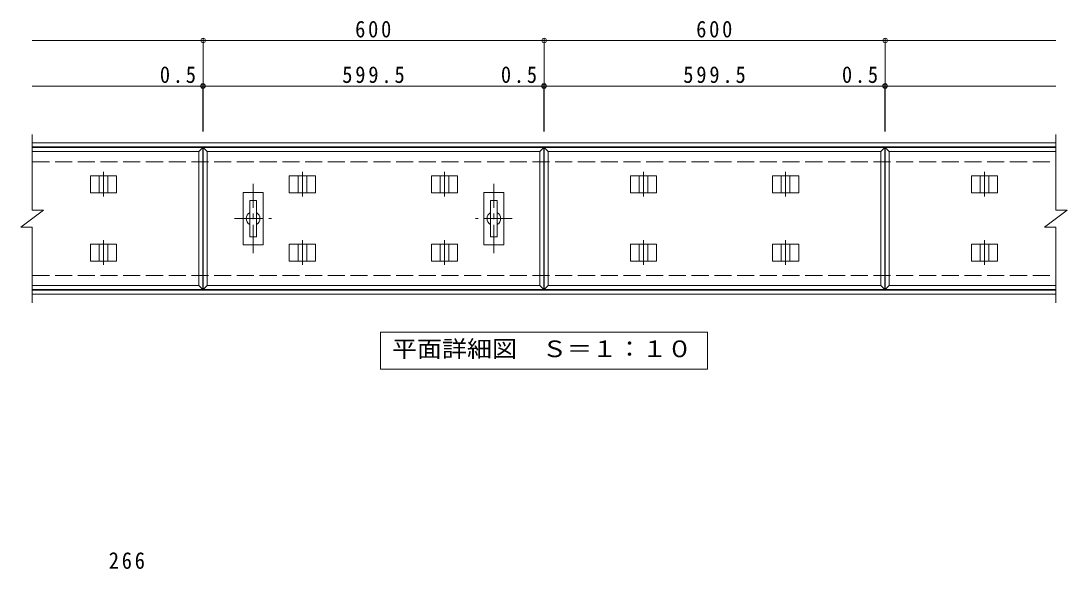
# Model space of a CAD drawing. Units: millimetres on the paper, enlarged 2 times, with parts at other scales. Extents: x -269 to 339, y -274 to 238.
# Drawn here: x -269.1 to 99, y 5.2 to 198 of the extents above; entities that cross this region are included whole.
import ezdxf
from ezdxf.enums import TextEntityAlignment as Align

# ---------------------------------------------------------------- set-up
doc = ezdxf.new("R2010")
doc.units = ezdxf.units.MM
doc.header["$LTSCALE"] = 2
doc.header["$PDMODE"] = 32
doc.header["$PDSIZE"] = 1.6
for name, pattern in [('CHAIN1', [8, 5, -1, 1, -1]), ('CHAIN2', [12, 9, -1, 1, -1]), ('DASHED3', [4, 3, -1])]:
    doc.linetypes.add(name, pattern=pattern)
for name, color, linetype, lineweight in [('C-1', 2, 'Continuous', 9), ('C-2', 3, 'Continuous', 9), ('C-4', 7, 'Continuous', 9), ('C-5', 2, 'Continuous', 9), ('C-A', 3, 'CHAIN1', 9), ('D-4', 7, 'Continuous', 9)]:
    doc.layers.add(name, color=color, linetype=linetype, lineweight=lineweight)
doc.styles.add('ＭＳ ゴシック', font='')
doc.styles.get('ＭＳ ゴシック').set_extended_font_data('MS Gothic')

msp = doc.modelspace()

# ---------------------------------------------------------------- linework, layer by layer
at = {"layer": 'C-1'}
for p, q in [((-265.05, 155.074), (95.05, 155.074)), ((-265.05, 153.674), (95.05, 153.674)), ((-265.05, 103.274), (95.05, 103.274)), ((-265.05, 101.874), (95.05, 101.874))]:
    msp.add_line(p, q, dxfattribs=at)
at = {"layer": 'C-1', "linetype": 'DASHED3'}
for p, q in [((-265.05, 148.474), (95.05, 148.474)), ((-265.05, 108.474), (95.05, 108.474))]:
    msp.add_line(p, q, dxfattribs=at)
at = {"layer": 'C-2'}
for p, q in [((-265.05, 158.074), (-265.05, 131.474)), ((95.05, 158.074), (95.05, 131.474)), ((-265.05, 153.474), (-205.05, 153.474)), ((-205.05, 153.474), (-206.45, 152.074)), ((-205.05, 153.474), (-205.05, 103.474)), ((-204.95, 153.474), (-203.55, 152.074)), ((-203.55, 152.074), (-86.45, 152.074)), ((-203.55, 104.874), (-203.55, 152.074)), ((-85.05, 153.474), (-86.45, 152.074)), ((-86.45, 152.074), (-86.45, 104.874)), ((-84.95, 153.474), (-83.55, 152.074)), ((34.95, 153.474), (33.55, 152.074)), ((33.55, 152.074), (33.55, 104.874)), ((35.05, 103.474), (35.05, 153.474)), ((35.05, 153.474), (95.05, 153.474)), ((35.05, 153.474), (36.45, 152.074)), ((36.45, 152.074), (95.05, 152.074)), ((36.45, 104.874), (36.45, 152.074)), ((-269.05, 125.474), (-261.05, 131.474)), ((-265.05, 131.474), (-261.05, 131.474)), ((91.05, 125.474), (99.05, 131.474)), ((95.05, 131.474), (99.05, 131.474)), ((-269.05, 125.474), (-265.05, 125.474)), ((-265.05, 125.474), (-265.05, 98.874)), ((-206.45, 104.874), (-265.05, 104.874)), ((-205.05, 103.474), (-265.05, 103.474)), ((-206.45, 104.874), (-205.05, 103.474)), ((-204.95, 103.474), (-203.55, 104.874)), ((-85.05, 103.474), (-204.95, 103.474)), ((-86.45, 104.874), (-203.55, 104.874)), ((-86.45, 104.874), (-85.05, 103.474)), ((-84.95, 103.474), (-83.55, 104.874)), ((34.95, 103.474), (-84.95, 103.474)), ((33.55, 104.874), (-83.55, 104.874)), ((33.55, 104.874), (34.95, 103.474)), ((35.05, 103.474), (36.45, 104.874)), ((95.05, 103.474), (35.05, 103.474)), ((95.05, 104.874), (36.45, 104.874))]:
    msp.add_line(p, q, dxfattribs=at)
for points in [[(-265.05, 152.074), (-206.45, 152.074), (-206.45, 104.874)], [(-204.95, 103.474), (-204.95, 153.474), (-85.05, 153.474), (-85.05, 103.474)], [(-84.95, 103.474), (-84.95, 153.474), (34.95, 153.474), (34.95, 103.474)], [(-83.55, 104.874), (-83.55, 152.074), (33.55, 152.074)], [(91.05, 125.474), (95.05, 125.474), (95.05, 98.874)]]:
    msp.add_lwpolyline(points, dxfattribs=at)
for points in [[(-183.85, 119.274), (-183.85, 137.674), (-190.85, 137.674), (-190.85, 119.274)], [(-99.15, 119.274), (-99.15, 137.674), (-106.15, 137.674), (-106.15, 119.274)], [(-188.55, 122.074), (-186.15, 122.074), (-186.15, 134.874), (-188.55, 134.874)], [(-103.85, 122.074), (-101.45, 122.074), (-101.45, 134.874), (-103.85, 134.874)]]:
    msp.add_lwpolyline(points, close=True, dxfattribs=at)
for centre, start, end in [((-187.35, 128.474), 120.00005, 240.00002), ((-187.35, 128.474), 299.99995, 60.00003), ((-102.65, 128.474), 120.00005, 240.00002), ((-102.65, 128.474), 299.99995, 60.00003)]:
    msp.add_arc(centre, 2.4, start, end, dxfattribs=at)
at = {"layer": 'C-4'}
for p, q in [((-204.95, 159.074), (-204.95, 191.674)), ((-84.95, 159.074), (-84.95, 191.674)), ((35.05, 159.074), (35.05, 191.674)), ((-265.05, 191.074), (95.05, 191.074)), ((-265.05, 175.074), (95.05, 175.074)), ((-205.05, 159.074), (-205.05, 175.674)), ((-85.05, 159.074), (-85.05, 175.674)), ((34.95, 159.074), (34.95, 175.674))]:
    msp.add_line(p, q, dxfattribs=at)
for p in [(-204.95, 191.074), (-84.95, 191.074), (35.05, 191.074), (-205.05, 175.074), (-204.95, 175.074), (-85.05, 175.074), (-84.95, 175.074), (34.95, 175.074), (35.05, 175.074)]:
    msp.add_point(p, dxfattribs=at)
at = {"layer": 'C-5', "color": 4, "linetype": 'CHAIN2'}
for p, q in [((-240, 144.898), (-240, 136.25)), ((-170, 144.898), (-170, 136.25)), ((-120, 144.898), (-120, 136.25)), ((-50, 144.898), (-50, 136.25)), ((0, 144.898), (0, 136.25)), ((70, 144.898), (70, 136.25)), ((-240, 120.898), (-240, 112.25)), ((-170, 120.898), (-170, 112.25)), ((-120, 120.898), (-120, 112.25)), ((-50, 120.898), (-50, 112.25)), ((0, 120.898), (0, 112.25)), ((70, 120.898), (70, 112.25))]:
    msp.add_line(p, q, dxfattribs=at)
at = {"layer": 'C-5'}
for p, q in [((-235.382, 143.474), (-244.618, 143.474)), ((-244.618, 143.474), (-244.618, 137.474)), ((-241.5, 143.474), (-241.5, 137.474)), ((-238.5, 143.474), (-238.5, 137.474)), ((-235.382, 143.474), (-235.382, 137.474)), ((-165.382, 143.474), (-174.618, 143.474)), ((-174.618, 143.474), (-174.618, 137.474)), ((-171.5, 143.474), (-171.5, 137.474)), ((-168.5, 143.474), (-168.5, 137.474)), ((-165.382, 143.474), (-165.382, 137.474)), ((-115.382, 143.474), (-124.618, 143.474)), ((-124.618, 143.474), (-124.618, 137.474)), ((-121.5, 143.474), (-121.5, 137.474)), ((-118.5, 143.474), (-118.5, 137.474)), ((-115.382, 143.474), (-115.382, 137.474)), ((-45.382, 143.474), (-54.618, 143.474)), ((-54.618, 143.474), (-54.618, 137.474)), ((-51.5, 143.474), (-51.5, 137.474)), ((-48.5, 143.474), (-48.5, 137.474)), ((-45.382, 143.474), (-45.382, 137.474)), ((4.618, 143.474), (-4.618, 143.474)), ((-4.618, 143.474), (-4.618, 137.474)), ((-1.5, 143.474), (-1.5, 137.474)), ((1.5, 143.474), (1.5, 137.474)), ((4.618, 143.474), (4.618, 137.474)), ((74.618, 143.474), (65.382, 143.474)), ((65.382, 143.474), (65.382, 137.474)), ((68.5, 143.474), (68.5, 137.474)), ((71.5, 143.474), (71.5, 137.474)), ((74.618, 143.474), (74.618, 137.474)), ((-235.382, 137.474), (-244.618, 137.474)), ((-165.382, 137.474), (-174.618, 137.474)), ((-115.382, 137.474), (-124.618, 137.474)), ((-45.382, 137.474), (-54.618, 137.474)), ((4.618, 137.474), (-4.618, 137.474)), ((74.618, 137.474), (65.382, 137.474)), ((-235.382, 119.474), (-244.618, 119.474)), ((-244.618, 119.474), (-244.618, 113.474)), ((-241.5, 119.474), (-241.5, 113.474)), ((-238.5, 119.474), (-238.5, 113.474)), ((-235.382, 119.474), (-235.382, 113.474)), ((-165.382, 119.474), (-174.618, 119.474)), ((-174.618, 119.474), (-174.618, 113.474)), ((-171.5, 119.474), (-171.5, 113.474)), ((-168.5, 119.474), (-168.5, 113.474)), ((-165.382, 119.474), (-165.382, 113.474)), ((-115.382, 119.474), (-124.618, 119.474)), ((-124.618, 119.474), (-124.618, 113.474)), ((-121.5, 119.474), (-121.5, 113.474)), ((-118.5, 119.474), (-118.5, 113.474)), ((-115.382, 119.474), (-115.382, 113.474)), ((-45.382, 119.474), (-54.618, 119.474)), ((-54.618, 119.474), (-54.618, 113.474)), ((-51.5, 119.474), (-51.5, 113.474)), ((-48.5, 119.474), (-48.5, 113.474)), ((-45.382, 119.474), (-45.382, 113.474)), ((4.618, 119.474), (-4.618, 119.474)), ((-4.618, 119.474), (-4.618, 113.474)), ((-1.5, 119.474), (-1.5, 113.474)), ((1.5, 119.474), (1.5, 113.474)), ((4.618, 119.474), (4.618, 113.474)), ((74.618, 119.474), (65.382, 119.474)), ((65.382, 119.474), (65.382, 113.474)), ((68.5, 119.474), (68.5, 113.474)), ((71.5, 119.474), (71.5, 113.474)), ((74.618, 119.474), (74.618, 113.474)), ((-235.382, 113.474), (-244.618, 113.474)), ((-165.382, 113.474), (-174.618, 113.474)), ((-115.382, 113.474), (-124.618, 113.474)), ((-45.382, 113.474), (-54.618, 113.474)), ((4.618, 113.474), (-4.618, 113.474)), ((74.618, 113.474), (65.382, 113.474))]:
    msp.add_line(p, q, dxfattribs=at)
at = {"layer": 'C-5', "color": 7}
msp.add_lwpolyline([(-142.5, 75.474), (-142.5, 88.474), (-27.5, 88.474), (-27.5, 75.474)], close=True, dxfattribs=at)
at = {"layer": 'C-A'}
for p, q in [((-187.35, 116.274), (-187.35, 140.674)), ((-102.65, 116.274), (-102.65, 140.674)), ((-193.85, 128.474), (-180.85, 128.474)), ((-96.15, 128.474), (-109.15, 128.474))]:
    msp.add_line(p, q, dxfattribs=at)

# ---------------------------------------------------------------- texts
at = {"layer": 'C-4', "color": 2, "char_height": 5.865, "attachment_point": 7, "style": 'ＭＳ ゴシック'}
for s, insert in [('\\T1.27;\\W0.9;600', (-151.45, 192.074)), ('\\T1.27;\\W0.9;600', (-31.45, 192.074)), ('\\T1.27;\\W0.9;0.5', (-220.166, 176.074)), ('\\T1.28;\\W0.9;599.5', (-156, 176.074)), ('\\T1.27;\\W0.9;0.5', (-100.166, 176.074)), ('\\T1.28;\\W0.9;599.5', (-36, 176.074)), ('\\T1.27;\\W0.9;0.5', (19.834, 176.074))]:
    msp.add_mtext(s, dxfattribs=dict(at, insert=insert))
at = {"layer": 'C-5', "style": 'ＭＳ ゴシック', "width": 1.1}
msp.add_text('平面詳細図\u3000Ｓ＝１：１０', height=5.865, dxfattribs=at).set_placement((-138.5, 77.974), align=Align.BOTTOM_LEFT)
at = {"layer": 'D-4', "color": 2, "insert": (-238.135, 5.213), "char_height": 5.865, "attachment_point": 7, "style": 'ＭＳ ゴシック'}
msp.add_mtext('\\T1.27;\\W0.9;266', dxfattribs=at)

doc.saveas('drawing.dxf')
